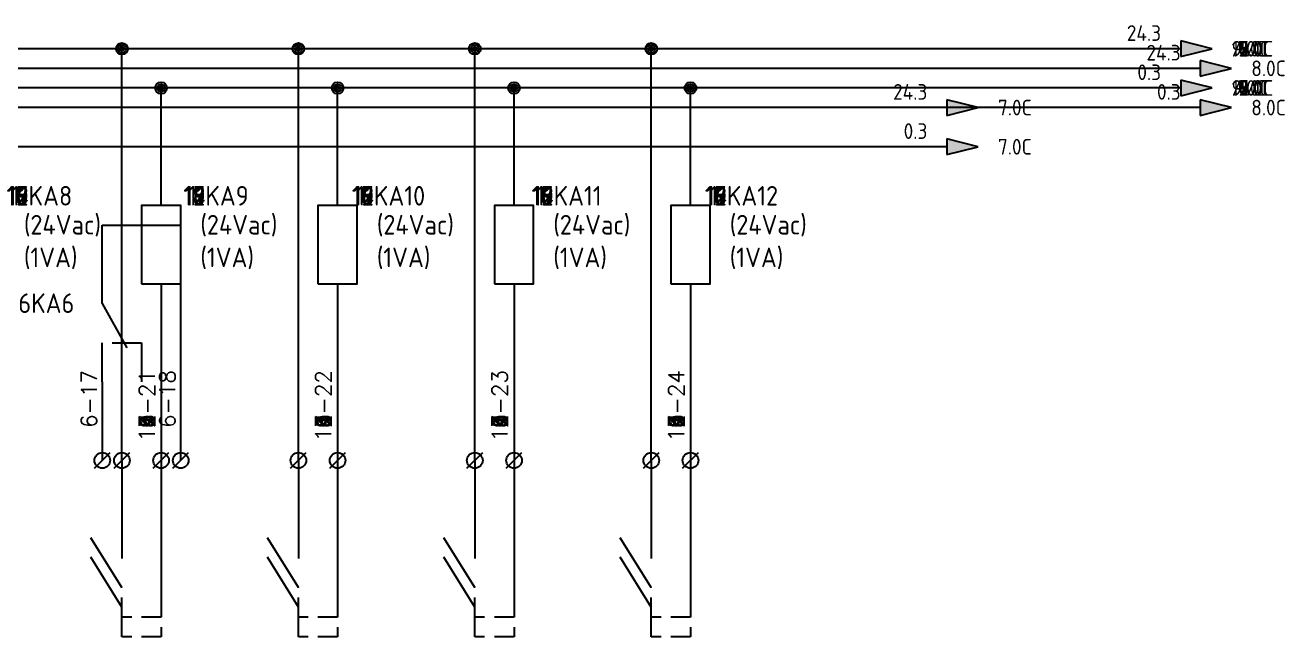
# Model space of a CAD drawing. Extents: x 21 to 418, y 12 to 268.
# Drawn here: x 257.7 to 418.3, y 100 to 178 of the extents above; entities that cross this region are included whole.
import ezdxf
from ezdxf.enums import TextEntityAlignment as Align

# ---------------------------------------------------------------- set-up
doc = ezdxf.new("R2010")
doc.units = 0
doc.header["$LTSCALE"] = 10
doc.linetypes.add('NASCOSTA2', pattern=[0.1875, 0.125, -0.0625])
doc.layers.get('0').update_dxf_attribs({"linetype": 'CONTINUOUS'})
for name, color, linetype in [('10', 9, 'CONTINUOUS'), ('11', 9, 'CONTINUOUS'), ('12', 9, 'CONTINUOUS'), ('13', 9, 'CONTINUOUS'), ('14', 9, 'CONTINUOUS'), ('15', 9, 'CONTINUOUS'), ('16', 9, 'CONTINUOUS'), ('17', 9, 'CONTINUOUS'), ('18', 9, 'CONTINUOUS'), ('6', 9, 'CONTINUOUS'), ('7', 9, 'CONTINUOUS'), ('8', 9, 'CONTINUOUS'), ('9', 9, 'CONTINUOUS')]:
    doc.layers.add(name, color=color, linetype=linetype)
doc.layers.get('0').freeze()
doc.styles.add('SIMPLEX', font='simplex')
doc.styles.add('SPAC', font='isocp.shx')

# ---------------------------------------------------------------- blocks, each defined once
blk = doc.blocks.new('_ALIM_0')
at = {"color": 1}
for p, q in [((4, 0), (0, 1)), ((0, 1), (0, -1)), ((0, -1), (4, 0))]:
    blk.add_line(p, q, dxfattribs=at)
blk.add_solid([(0, 1), (0, -1), (4, 0)], dxfattribs=at)
at = {"color": 3, "style": 'SPAC'}
blk.add_attdef('SEGNALE', text='', height=2, dxfattribs=at).set_placement((-2.5, 1), align=Align.RIGHT)
at = {"color": 7, "style": 'SPAC'}
for tag, p, height, flags in [('REG', (6.5, -1), 2, 8), ('PRES', (-5, -2), 1, 9), ('#LINEA', (-5, -3.5), 1, 1)]:
    blk.add_attdef(tag, p, '', height=height, dxfattribs=dict(at, flags=flags))
blk = doc.blocks.new('Numero_Filo')
at = {"color": 3, "style": 'SIMPLEX'}
for tag, flags, p in [('SUPPORTO', 9, (-3.29, 2.73)), ('RIP', 1, (-0.92, 2.73)), ('N', 8, (1.08, 0.73))]:
    blk.add_attdef(tag, text='', height=2, rotation=90, dxfattribs=dict(at, flags=flags)).set_placement(p, align=Align.RIGHT)
blk = doc.blocks.new('BLK27')
at = {"color": 7}
blk.add_line((-1, -1), (1, 1), dxfattribs=at)
blk.add_circle((0, 0), 1, dxfattribs=at)
at = {"color": 3, "style": 'SPAC', "flags": 8}
blk.add_attdef('NM', (1.5, -2.5), '', height=2, dxfattribs=at)
blk = doc.blocks.new('SC1_F')
at = {"color": 7}
for p, q in [((-5, -5), (-5, 0)), ((0, 0), (0, -5)), ((0, -10), (-3.125, -4.375)), ((-1.25, -5), (-5, -5)), ((0, -10), (0, -15))]:
    blk.add_line(p, q, dxfattribs=at)
at = {"color": 3, "style": 'SPAC', "width": 0.75, "flags": 8}
for tag, p in [('PINC1', (-6, 0)), ('PINA1', (-1, 0))]:
    blk.add_attdef(tag, text='', height=1.75, rotation=90, dxfattribs=at).set_placement(p, align=Align.RIGHT)
at = {"color": 4, "style": 'SPAC'}
blk.add_attdef('NOME', text='', height=2.5, dxfattribs=at).set_placement((-9.125, -5), align=Align.MIDDLE_RIGHT)
at = {"color": 7, "style": 'SPAC'}
for tag, flags, p in [('REG', 8, (-9.125, -10)), ('FUNZIONE1', 9, (-9.125, -12.5)), ('FUNZIONE2', 9, (-9.125, -15))]:
    blk.add_attdef(tag, text='', height=1.5, dxfattribs=dict(at, flags=flags)).set_placement(p, align=Align.MIDDLE_RIGHT)
at = {"color": 3, "style": 'SPAC', "width": 0.75, "flags": 8}
blk.add_attdef('PINB1', (-1, -15), '', height=1.75, rotation=90, dxfattribs=at)
at = {"color": 6, "style": 'SPAC', "flags": 9}
blk.add_attdef('PRES', (1, -14.5), '', height=1, dxfattribs=at)
blk = doc.blocks.new('BLK56')
at = {"color": 7}
for p, q in [((0, 12.5), (0, 17.5)), ((0, 2.5), (0, -2.5))]:
    blk.add_line(p, q, dxfattribs=at)
blk.add_lwpolyline([(-2.5, 2.5), (2.5, 2.5), (2.5, 12.5), (-2.5, 12.5)], close=True, dxfattribs=at)
at = {"color": 4, "style": 'SPAC', "flags": 9}
blk.add_attdef('QUADRO', text='', height=2.5, dxfattribs=at).set_placement((-4, 16), align=Align.RIGHT)
at = {"color": 3, "style": 'SPAC', "width": 0.75, "flags": 8}
blk.add_attdef('PINA1', text='', height=1.75, rotation=90, dxfattribs=at).set_placement((-1, 17.5), align=Align.RIGHT)
at = {"color": 4, "style": 'SPAC'}
blk.add_attdef('NOME', text='', height=2.5, dxfattribs=at).set_placement((-4, 12), align=Align.RIGHT)
at = {"color": 7, "style": 'SPAC', "flags": 9}
for tag, p in [('COSTRUTTORE', (-6, 8.5)), ('TIPO', (-6, 6))]:
    blk.add_attdef(tag, text='', height=1.5, dxfattribs=at).set_placement(p, align=Align.RIGHT)
at = {"color": 6, "style": 'SPAC'}
for tag, p, flags in [('CODICE', (3.5, 3.5), 1), ('OFFSET', (3.5, 2), 9), ('PRES', (3.5, 0.5), 9), ('DESCRIZIONE', (3.5, -1), 9), ('SUPPORTO', (3.5, -2.5), 9), ('PR4', (3.5, -4), 9)]:
    blk.add_attdef(tag, p, '', height=1, dxfattribs=dict(at, flags=flags))
at = {"color": 3, "style": 'SPAC', "width": 0.75, "flags": 8}
blk.add_attdef('PINB1', (-1, -2.5), '', height=1.75, rotation=90, dxfattribs=at)
at = {"color": 7, "style": 'SPAC', "flags": 9}
for tag, p in [('FUNZIONE1', (0, -8.5)), ('FUNZIONE2', (0, -11.5))]:
    blk.add_attdef(tag, text='', height=2, dxfattribs=at).set_placement(p, align=Align.CENTER)
blk = doc.blocks.new('PUNTO')
for radius in [0.75, 0.5, 0.25]:
    blk.add_circle((0, 0), radius)

msp = doc.modelspace()

# ---------------------------------------------------------------- linework, layer by layer
at = {"layer": '10', "color": 1, "linetype": 'Continuous'}
for p, q in [((405, 175), (32.5, 175)), ((270, 122.5), (270, 175)), ((292.5, 122.5), (292.5, 175)), ((315, 122.5), (315, 175)), ((337.5, 122.5), (337.5, 175)), ((405, 170), (32.5, 170)), ((275, 160), (275, 170)), ((297.5, 160), (297.5, 170)), ((320, 160), (320, 170)), ((342.5, 160), (342.5, 170))]:
    msp.add_line(p, q, dxfattribs=at)
at = {"layer": '10'}
for p, q in [((275, 140), (275, 122.5)), ((297.5, 140), (297.5, 122.5)), ((320, 140), (320, 122.5)), ((342.5, 140), (342.5, 122.5)), ((270, 106.28), (266.05, 112.64)), ((292.5, 106.28), (288.55, 112.64)), ((315, 106.28), (311.05, 112.64)), ((337.5, 106.28), (333.55, 112.64))]:
    msp.add_line(p, q, dxfattribs=at)
at = {"layer": '10', "linetype": 'NASCOSTA2', "ltscale": 2}
for p, q in [((270, 122.5), (270, 112.5)), ((275, 122.5), (275, 102.5)), ((292.5, 122.5), (292.5, 112.5)), ((297.5, 122.5), (297.5, 102.5)), ((315, 122.5), (315, 112.5)), ((320, 122.5), (320, 102.5)), ((337.5, 122.5), (337.5, 112.5)), ((342.5, 122.5), (342.5, 102.5)), ((270, 102.5), (270, 106.28)), ((292.5, 102.5), (292.5, 106.28)), ((315, 102.5), (315, 106.28)), ((337.5, 102.5), (337.5, 106.28)), ((275, 102.5), (270, 102.5)), ((297.5, 102.5), (292.5, 102.5)), ((320, 102.5), (315, 102.5)), ((342.5, 102.5), (337.5, 102.5))]:
    msp.add_line(p, q, dxfattribs=at)
at = {"layer": '11', "color": 1, "linetype": 'Continuous'}
for p, q in [((405, 175), (32.5, 175)), ((270, 122.5), (270, 175)), ((292.5, 122.5), (292.5, 175)), ((315, 122.5), (315, 175)), ((337.5, 122.5), (337.5, 175)), ((405, 170), (32.5, 170)), ((275, 160), (275, 170)), ((297.5, 160), (297.5, 170)), ((320, 160), (320, 170)), ((342.5, 160), (342.5, 170))]:
    msp.add_line(p, q, dxfattribs=at)
at = {"layer": '11'}
for p, q in [((275, 140), (275, 122.5)), ((297.5, 140), (297.5, 122.5)), ((320, 140), (320, 122.5)), ((342.5, 140), (342.5, 122.5)), ((270, 106.28), (266.05, 112.64)), ((292.5, 106.28), (288.55, 112.64)), ((315, 106.28), (311.05, 112.64)), ((337.5, 106.28), (333.55, 112.64))]:
    msp.add_line(p, q, dxfattribs=at)
at = {"layer": '11', "linetype": 'NASCOSTA2', "ltscale": 2}
for p, q in [((270, 122.5), (270, 112.5)), ((275, 122.5), (275, 102.5)), ((292.5, 122.5), (292.5, 112.5)), ((297.5, 122.5), (297.5, 102.5)), ((315, 122.5), (315, 112.5)), ((320, 122.5), (320, 102.5)), ((337.5, 122.5), (337.5, 112.5)), ((342.5, 122.5), (342.5, 102.5)), ((270, 102.5), (270, 106.28)), ((292.5, 102.5), (292.5, 106.28)), ((315, 102.5), (315, 106.28)), ((337.5, 102.5), (337.5, 106.28)), ((275, 102.5), (270, 102.5)), ((297.5, 102.5), (292.5, 102.5)), ((320, 102.5), (315, 102.5)), ((342.5, 102.5), (337.5, 102.5))]:
    msp.add_line(p, q, dxfattribs=at)
at = {"layer": '12', "color": 1, "linetype": 'Continuous'}
for p, q in [((405, 175), (32.5, 175)), ((270, 122.5), (270, 175)), ((292.5, 122.5), (292.5, 175)), ((315, 122.5), (315, 175)), ((337.5, 122.5), (337.5, 175)), ((405, 170), (32.5, 170)), ((275, 160), (275, 170)), ((297.5, 160), (297.5, 170)), ((320, 160), (320, 170)), ((342.5, 160), (342.5, 170))]:
    msp.add_line(p, q, dxfattribs=at)
at = {"layer": '12'}
for p, q in [((275, 140), (275, 122.5)), ((297.5, 140), (297.5, 122.5)), ((320, 140), (320, 122.5)), ((342.5, 140), (342.5, 122.5)), ((270, 106.28), (266.05, 112.64)), ((292.5, 106.28), (288.55, 112.64)), ((315, 106.28), (311.05, 112.64)), ((337.5, 106.28), (333.55, 112.64))]:
    msp.add_line(p, q, dxfattribs=at)
at = {"layer": '12', "linetype": 'NASCOSTA2', "ltscale": 2}
for p, q in [((270, 122.5), (270, 112.5)), ((275, 122.5), (275, 102.5)), ((292.5, 122.5), (292.5, 112.5)), ((297.5, 122.5), (297.5, 102.5)), ((315, 122.5), (315, 112.5)), ((320, 122.5), (320, 102.5)), ((337.5, 122.5), (337.5, 112.5)), ((342.5, 122.5), (342.5, 102.5)), ((270, 102.5), (270, 106.28)), ((292.5, 102.5), (292.5, 106.28)), ((315, 102.5), (315, 106.28)), ((337.5, 102.5), (337.5, 106.28)), ((275, 102.5), (270, 102.5)), ((297.5, 102.5), (292.5, 102.5)), ((320, 102.5), (315, 102.5)), ((342.5, 102.5), (337.5, 102.5))]:
    msp.add_line(p, q, dxfattribs=at)
at = {"layer": '13', "color": 1, "linetype": 'Continuous'}
for p, q in [((405, 175), (32.5, 175)), ((270, 122.5), (270, 175)), ((292.5, 122.5), (292.5, 175)), ((315, 122.5), (315, 175)), ((337.5, 122.5), (337.5, 175)), ((405, 170), (32.5, 170)), ((275, 160), (275, 170)), ((297.5, 160), (297.5, 170)), ((320, 160), (320, 170)), ((342.5, 160), (342.5, 170))]:
    msp.add_line(p, q, dxfattribs=at)
at = {"layer": '13'}
for p, q in [((275, 140), (275, 122.5)), ((297.5, 140), (297.5, 122.5)), ((320, 140), (320, 122.5)), ((342.5, 140), (342.5, 122.5)), ((270, 106.28), (266.05, 112.64)), ((292.5, 106.28), (288.55, 112.64)), ((315, 106.28), (311.05, 112.64)), ((337.5, 106.28), (333.55, 112.64))]:
    msp.add_line(p, q, dxfattribs=at)
at = {"layer": '13', "linetype": 'NASCOSTA2', "ltscale": 2}
for p, q in [((270, 122.5), (270, 112.5)), ((275, 122.5), (275, 102.5)), ((292.5, 122.5), (292.5, 112.5)), ((297.5, 122.5), (297.5, 102.5)), ((315, 122.5), (315, 112.5)), ((320, 122.5), (320, 102.5)), ((337.5, 122.5), (337.5, 112.5)), ((342.5, 122.5), (342.5, 102.5)), ((270, 102.5), (270, 106.28)), ((292.5, 102.5), (292.5, 106.28)), ((315, 102.5), (315, 106.28)), ((337.5, 102.5), (337.5, 106.28)), ((275, 102.5), (270, 102.5)), ((297.5, 102.5), (292.5, 102.5)), ((320, 102.5), (315, 102.5)), ((342.5, 102.5), (337.5, 102.5))]:
    msp.add_line(p, q, dxfattribs=at)
at = {"layer": '14', "color": 1, "linetype": 'Continuous'}
for p, q in [((405, 175), (32.5, 175)), ((270, 122.5), (270, 175)), ((292.5, 122.5), (292.5, 175)), ((315, 122.5), (315, 175)), ((337.5, 122.5), (337.5, 175)), ((405, 170), (32.5, 170)), ((275, 160), (275, 170)), ((297.5, 160), (297.5, 170)), ((320, 160), (320, 170)), ((342.5, 160), (342.5, 170))]:
    msp.add_line(p, q, dxfattribs=at)
at = {"layer": '14'}
for p, q in [((275, 140), (275, 122.5)), ((297.5, 140), (297.5, 122.5)), ((320, 140), (320, 122.5)), ((342.5, 140), (342.5, 122.5)), ((270, 106.28), (266.05, 112.64)), ((292.5, 106.28), (288.55, 112.64)), ((315, 106.28), (311.05, 112.64)), ((337.5, 106.28), (333.55, 112.64))]:
    msp.add_line(p, q, dxfattribs=at)
at = {"layer": '14', "linetype": 'NASCOSTA2', "ltscale": 2}
for p, q in [((270, 122.5), (270, 112.5)), ((275, 122.5), (275, 102.5)), ((292.5, 122.5), (292.5, 112.5)), ((297.5, 122.5), (297.5, 102.5)), ((315, 122.5), (315, 112.5)), ((320, 122.5), (320, 102.5)), ((337.5, 122.5), (337.5, 112.5)), ((342.5, 122.5), (342.5, 102.5)), ((270, 102.5), (270, 106.28)), ((292.5, 102.5), (292.5, 106.28)), ((315, 102.5), (315, 106.28)), ((337.5, 102.5), (337.5, 106.28)), ((275, 102.5), (270, 102.5)), ((297.5, 102.5), (292.5, 102.5)), ((320, 102.5), (315, 102.5)), ((342.5, 102.5), (337.5, 102.5))]:
    msp.add_line(p, q, dxfattribs=at)
at = {"layer": '15', "color": 1, "linetype": 'Continuous'}
for p, q in [((405, 175), (32.5, 175)), ((270, 122.5), (270, 175)), ((292.5, 122.5), (292.5, 175)), ((315, 122.5), (315, 175)), ((337.5, 122.5), (337.5, 175)), ((405, 170), (32.5, 170)), ((275, 160), (275, 170)), ((297.5, 160), (297.5, 170)), ((320, 160), (320, 170)), ((342.5, 160), (342.5, 170))]:
    msp.add_line(p, q, dxfattribs=at)
at = {"layer": '15'}
for p, q in [((275, 140), (275, 122.5)), ((297.5, 140), (297.5, 122.5)), ((320, 140), (320, 122.5)), ((342.5, 140), (342.5, 122.5)), ((270, 106.28), (266.05, 112.64)), ((292.5, 106.28), (288.55, 112.64)), ((315, 106.28), (311.05, 112.64)), ((337.5, 106.28), (333.55, 112.64))]:
    msp.add_line(p, q, dxfattribs=at)
at = {"layer": '15', "linetype": 'NASCOSTA2', "ltscale": 2}
for p, q in [((270, 122.5), (270, 112.5)), ((275, 122.5), (275, 102.5)), ((292.5, 122.5), (292.5, 112.5)), ((297.5, 122.5), (297.5, 102.5)), ((315, 122.5), (315, 112.5)), ((320, 122.5), (320, 102.5)), ((337.5, 122.5), (337.5, 112.5)), ((342.5, 122.5), (342.5, 102.5)), ((270, 102.5), (270, 106.28)), ((292.5, 102.5), (292.5, 106.28)), ((315, 102.5), (315, 106.28)), ((337.5, 102.5), (337.5, 106.28)), ((275, 102.5), (270, 102.5)), ((297.5, 102.5), (292.5, 102.5)), ((320, 102.5), (315, 102.5)), ((342.5, 102.5), (337.5, 102.5))]:
    msp.add_line(p, q, dxfattribs=at)
at = {"layer": '16', "color": 1, "linetype": 'Continuous'}
for p, q in [((405, 175), (32.5, 175)), ((270, 122.5), (270, 175)), ((292.5, 122.5), (292.5, 175)), ((315, 122.5), (315, 175)), ((337.5, 122.5), (337.5, 175)), ((405, 170), (32.5, 170)), ((275, 160), (275, 170)), ((297.5, 160), (297.5, 170)), ((320, 160), (320, 170)), ((342.5, 160), (342.5, 170))]:
    msp.add_line(p, q, dxfattribs=at)
at = {"layer": '16'}
for p, q in [((275, 140), (275, 122.5)), ((297.5, 140), (297.5, 122.5)), ((320, 140), (320, 122.5)), ((342.5, 140), (342.5, 122.5)), ((270, 106.28), (266.05, 112.64)), ((292.5, 106.28), (288.55, 112.64)), ((315, 106.28), (311.05, 112.64))]:
    msp.add_line(p, q, dxfattribs=at)
at = {"layer": '16', "linetype": 'NASCOSTA2', "ltscale": 2}
for p, q in [((270, 122.5), (270, 112.5)), ((275, 122.5), (275, 102.5)), ((292.5, 122.5), (292.5, 112.5)), ((297.5, 122.5), (297.5, 102.5)), ((315, 122.5), (315, 112.5)), ((320, 122.5), (320, 102.5)), ((270, 102.5), (270, 106.28)), ((292.5, 102.5), (292.5, 106.28)), ((315, 102.5), (315, 106.28)), ((275, 102.5), (270, 102.5)), ((297.5, 102.5), (292.5, 102.5)), ((320, 102.5), (315, 102.5))]:
    msp.add_line(p, q, dxfattribs=at)
at = {"layer": '17', "color": 1, "linetype": 'Continuous'}
for p, q in [((405, 175), (32.5, 175)), ((270, 122.5), (270, 175)), ((292.5, 122.5), (292.5, 175)), ((315, 122.5), (315, 175)), ((337.5, 122.5), (337.5, 175)), ((405, 170), (32.5, 170)), ((275, 160), (275, 170)), ((297.5, 160), (297.5, 170)), ((320, 160), (320, 170)), ((342.5, 160), (342.5, 170))]:
    msp.add_line(p, q, dxfattribs=at)
at = {"layer": '17'}
for p, q in [((275, 140), (275, 122.5)), ((297.5, 140), (297.5, 122.5)), ((320, 140), (320, 122.5)), ((342.5, 140), (342.5, 122.5)), ((270, 106.28), (266.05, 112.64)), ((292.5, 106.28), (288.55, 112.64)), ((315, 106.28), (311.05, 112.64)), ((337.5, 106.28), (333.55, 112.64))]:
    msp.add_line(p, q, dxfattribs=at)
at = {"layer": '17', "linetype": 'NASCOSTA2', "ltscale": 2}
for p, q in [((270, 122.5), (270, 112.5)), ((275, 122.5), (275, 102.5)), ((292.5, 122.5), (292.5, 112.5)), ((297.5, 122.5), (297.5, 102.5)), ((315, 122.5), (315, 112.5)), ((320, 122.5), (320, 102.5)), ((337.5, 122.5), (337.5, 112.5)), ((342.5, 122.5), (342.5, 102.5)), ((270, 102.5), (270, 106.28)), ((292.5, 102.5), (292.5, 106.28)), ((315, 102.5), (315, 106.28)), ((337.5, 102.5), (337.5, 106.28)), ((275, 102.5), (270, 102.5)), ((297.5, 102.5), (292.5, 102.5)), ((320, 102.5), (315, 102.5)), ((342.5, 102.5), (337.5, 102.5))]:
    msp.add_line(p, q, dxfattribs=at)
at = {"layer": '18', "color": 1, "linetype": 'Continuous'}
for p, q in [((405, 175), (32.5, 175)), ((270, 122.5), (270, 175)), ((292.5, 122.5), (292.5, 175)), ((315, 122.5), (315, 175)), ((337.5, 122.5), (337.5, 175)), ((405, 170), (32.5, 170)), ((275, 160), (275, 170)), ((297.5, 160), (297.5, 170)), ((320, 160), (320, 170)), ((342.5, 160), (342.5, 170))]:
    msp.add_line(p, q, dxfattribs=at)
at = {"layer": '18'}
for p, q in [((275, 140), (275, 122.5)), ((297.5, 140), (297.5, 122.5)), ((320, 140), (320, 122.5)), ((342.5, 140), (342.5, 122.5))]:
    msp.add_line(p, q, dxfattribs=at)
at = {"layer": '6', "color": 1, "linetype": 'Continuous'}
for p, q in [((375.2, 167.5), (45.2, 167.5)), ((375.2, 162.5), (45.2, 162.5))]:
    msp.add_line(p, q, dxfattribs=at)
at = {"layer": '6'}
for p, q in [((267.5, 147.5), (267.5, 152.5)), ((267.5, 152.5), (277.5, 152.5)), ((277.5, 122.5), (277.5, 152.5)), ((267.5, 132.5), (267.5, 122.5))]:
    msp.add_line(p, q, dxfattribs=at)
at = {"layer": '7', "color": 1, "linetype": 'Continuous'}
for p, q in [((407.5, 172.5), (35, 172.5)), ((407.5, 167.5), (35, 167.5))]:
    msp.add_line(p, q, dxfattribs=at)
at = {"layer": '8', "color": 1, "linetype": 'Continuous'}
for p, q in [((405, 175), (32.5, 175)), ((270, 122.5), (270, 175)), ((292.5, 122.5), (292.5, 175)), ((315, 122.5), (315, 175)), ((337.5, 122.5), (337.5, 175)), ((405, 170), (32.5, 170)), ((275, 160), (275, 170)), ((297.5, 160), (297.5, 170)), ((320, 160), (320, 170)), ((342.5, 160), (342.5, 170))]:
    msp.add_line(p, q, dxfattribs=at)
at = {"layer": '8'}
for p, q in [((275, 140), (275, 122.5)), ((297.5, 140), (297.5, 122.5)), ((320, 140), (320, 122.5)), ((342.5, 140), (342.5, 122.5)), ((270, 103.78), (266.05, 110.14)), ((292.5, 103.78), (288.55, 110.14)), ((315, 103.78), (311.05, 110.14)), ((337.5, 103.78), (333.55, 110.14))]:
    msp.add_line(p, q, dxfattribs=at)
at = {"layer": '8', "linetype": 'NASCOSTA2', "ltscale": 2}
for p, q in [((270, 120), (270, 110)), ((275, 120), (275, 100)), ((292.5, 120), (292.5, 110)), ((297.5, 120), (297.5, 100)), ((315, 120), (315, 110)), ((320, 120), (320, 100)), ((337.5, 120), (337.5, 110)), ((342.5, 120), (342.5, 100)), ((270, 100), (270, 103.78)), ((292.5, 100), (292.5, 103.78)), ((315, 100), (315, 103.78)), ((337.5, 100), (337.5, 103.78)), ((275, 100), (270, 100)), ((297.5, 100), (292.5, 100)), ((320, 100), (315, 100)), ((342.5, 100), (337.5, 100))]:
    msp.add_line(p, q, dxfattribs=at)
at = {"layer": '9', "color": 1, "linetype": 'Continuous'}
for p, q in [((405, 175), (32.5, 175)), ((270, 122.5), (270, 175)), ((292.5, 122.5), (292.5, 175)), ((315, 122.5), (315, 175)), ((337.5, 122.5), (337.5, 175)), ((405, 170), (32.5, 170)), ((275, 160), (275, 170)), ((297.5, 160), (297.5, 170)), ((320, 160), (320, 170)), ((342.5, 160), (342.5, 170))]:
    msp.add_line(p, q, dxfattribs=at)
at = {"layer": '9'}
for p, q in [((275, 140), (275, 122.5)), ((297.5, 140), (297.5, 122.5)), ((320, 140), (320, 122.5)), ((342.5, 140), (342.5, 122.5)), ((270, 106.28), (266.05, 112.64)), ((292.5, 106.28), (288.55, 112.64)), ((315, 106.28), (311.05, 112.64)), ((337.5, 106.28), (333.55, 112.64))]:
    msp.add_line(p, q, dxfattribs=at)
at = {"layer": '9', "linetype": 'NASCOSTA2', "ltscale": 2}
for p, q in [((270, 122.5), (270, 112.5)), ((275, 122.5), (275, 102.5)), ((292.5, 122.5), (292.5, 112.5)), ((297.5, 122.5), (297.5, 102.5)), ((315, 122.5), (315, 112.5)), ((320, 122.5), (320, 102.5)), ((337.5, 122.5), (337.5, 112.5)), ((342.5, 122.5), (342.5, 102.5)), ((270, 102.5), (270, 106.28)), ((292.5, 102.5), (292.5, 106.28)), ((315, 102.5), (315, 106.28)), ((337.5, 102.5), (337.5, 106.28)), ((275, 102.5), (270, 102.5)), ((297.5, 102.5), (292.5, 102.5)), ((320, 102.5), (315, 102.5)), ((342.5, 102.5), (337.5, 102.5))]:
    msp.add_line(p, q, dxfattribs=at)

# ---------------------------------------------------------------- block references
at = {"layer": '10'}
for name, p, values in [('_ALIM_0', (405, 175), {'SEGNALE': '24.3', 'REG': '11.0C'}), ('_ALIM_0', (405, 170), {'SEGNALE': '0.3', 'REG': '11.0C'}), ('Numero_Filo', (295.6, 133.28), {'N': '10-22'}), ('Numero_Filo', (318.1, 133.28), {'N': '10-23'}), ('Numero_Filo', (340.6, 133.28), {'N': '10-24'}), ('Numero_Filo', (273.1, 133.28), {'N': '10-21'})]:
    msp.add_blockref(name, p, dxfattribs=at).add_auto_attribs(values)
for name, p in [('PUNTO', (270, 175)), ('PUNTO', (292.5, 175)), ('PUNTO', (315, 175)), ('PUNTO', (337.5, 175)), ('PUNTO', (275, 170)), ('PUNTO', (297.5, 170)), ('PUNTO', (320, 170)), ('PUNTO', (342.5, 170)), ('BLK27', (270, 122.5)), ('BLK27', (270, 122.5)), ('BLK27', (275, 122.5)), ('BLK27', (292.5, 122.5)), ('BLK27', (297.5, 122.5)), ('BLK27', (315, 122.5)), ('BLK27', (320, 122.5)), ('BLK27', (337.5, 122.5)), ('BLK27', (342.5, 122.5))]:
    msp.add_blockref(name, p, dxfattribs=at)
ref = msp.add_blockref('BLK56', (252.5, 142.5), dxfattribs=at)
ref.add_attrib('NOME', '10KA8', dxfattribs={"layer": '0', "color": 4, "height": 2.5, "style": 'SPAC'}).set_placement((263.67, 155), align=Align.RIGHT)
ref = msp.add_blockref('BLK56', (275, 142.5), dxfattribs=at)
ref.add_attrib('NOME', '10KA9', dxfattribs={"layer": '0', "color": 4, "height": 2.5, "style": 'SPAC'}).set_placement((286.17, 155), align=Align.RIGHT)
ref = msp.add_blockref('BLK56', (297.5, 142.5), dxfattribs=at)
ref.add_attrib('NOME', '10KA10', dxfattribs={"layer": '0', "color": 4, "height": 2.5, "style": 'SPAC'}).set_placement((308.67, 155), align=Align.RIGHT)
ref = msp.add_blockref('BLK56', (320, 142.5), dxfattribs=at)
ref.add_attrib('NOME', '10KA11', dxfattribs={"layer": '0', "color": 4, "height": 2.5, "style": 'SPAC'}).set_placement((331.17, 155), align=Align.RIGHT)
ref = msp.add_blockref('BLK56', (342.5, 142.5), dxfattribs=at)
ref.add_attrib('NOME', '10KA12', dxfattribs={"layer": '0', "color": 4, "height": 2.5, "style": 'SPAC'}).set_placement((353.67, 155), align=Align.RIGHT)
at = {"layer": '11'}
for name, p, values in [('_ALIM_0', (405, 175), {'SEGNALE': '24.3', 'REG': '12.0C'}), ('_ALIM_0', (405, 170), {'SEGNALE': '0.3', 'REG': '12.0C'}), ('Numero_Filo', (295.6, 133.28), {'N': '11-22'}), ('Numero_Filo', (318.1, 133.28), {'N': '11-23'}), ('Numero_Filo', (340.6, 133.28), {'N': '11-24'}), ('Numero_Filo', (273.1, 133.28), {'N': '11-21'})]:
    msp.add_blockref(name, p, dxfattribs=at).add_auto_attribs(values)
for name, p in [('PUNTO', (270, 175)), ('PUNTO', (292.5, 175)), ('PUNTO', (315, 175)), ('PUNTO', (337.5, 175)), ('PUNTO', (275, 170)), ('PUNTO', (297.5, 170)), ('PUNTO', (320, 170)), ('PUNTO', (342.5, 170)), ('BLK27', (270, 122.5)), ('BLK27', (270, 122.5)), ('BLK27', (275, 122.5)), ('BLK27', (292.5, 122.5)), ('BLK27', (297.5, 122.5)), ('BLK27', (315, 122.5)), ('BLK27', (320, 122.5)), ('BLK27', (337.5, 122.5)), ('BLK27', (342.5, 122.5))]:
    msp.add_blockref(name, p, dxfattribs=at)
ref = msp.add_blockref('BLK56', (252.5, 142.5), dxfattribs=at)
ref.add_attrib('NOME', '11KA8', dxfattribs={"layer": '0', "color": 4, "height": 2.5, "style": 'SPAC'}).set_placement((263.67, 155), align=Align.RIGHT)
ref = msp.add_blockref('BLK56', (275, 142.5), dxfattribs=at)
ref.add_attrib('NOME', '11KA9', dxfattribs={"layer": '0', "color": 4, "height": 2.5, "style": 'SPAC'}).set_placement((286.17, 155), align=Align.RIGHT)
ref = msp.add_blockref('BLK56', (297.5, 142.5), dxfattribs=at)
ref.add_attrib('NOME', '11KA10', dxfattribs={"layer": '0', "color": 4, "height": 2.5, "style": 'SPAC'}).set_placement((308.67, 155), align=Align.RIGHT)
ref = msp.add_blockref('BLK56', (320, 142.5), dxfattribs=at)
ref.add_attrib('NOME', '11KA11', dxfattribs={"layer": '0', "color": 4, "height": 2.5, "style": 'SPAC'}).set_placement((331.17, 155), align=Align.RIGHT)
ref = msp.add_blockref('BLK56', (342.5, 142.5), dxfattribs=at)
ref.add_attrib('NOME', '11KA12', dxfattribs={"layer": '0', "color": 4, "height": 2.5, "style": 'SPAC'}).set_placement((353.67, 155), align=Align.RIGHT)
at = {"layer": '12'}
for name, p, values in [('_ALIM_0', (405, 175), {'SEGNALE': '24.3', 'REG': '13.0C'}), ('_ALIM_0', (405, 170), {'SEGNALE': '0.3', 'REG': '13.0C'}), ('Numero_Filo', (295.6, 133.28), {'N': '12-22'}), ('Numero_Filo', (318.1, 133.28), {'N': '12-23'}), ('Numero_Filo', (340.6, 133.28), {'N': '12-24'}), ('Numero_Filo', (273.1, 133.28), {'N': '12-21'})]:
    msp.add_blockref(name, p, dxfattribs=at).add_auto_attribs(values)
for name, p in [('PUNTO', (270, 175)), ('PUNTO', (292.5, 175)), ('PUNTO', (315, 175)), ('PUNTO', (337.5, 175)), ('PUNTO', (275, 170)), ('PUNTO', (297.5, 170)), ('PUNTO', (320, 170)), ('PUNTO', (342.5, 170)), ('BLK27', (270, 122.5)), ('BLK27', (270, 122.5)), ('BLK27', (275, 122.5)), ('BLK27', (292.5, 122.5)), ('BLK27', (297.5, 122.5)), ('BLK27', (315, 122.5)), ('BLK27', (320, 122.5)), ('BLK27', (337.5, 122.5)), ('BLK27', (342.5, 122.5))]:
    msp.add_blockref(name, p, dxfattribs=at)
ref = msp.add_blockref('BLK56', (252.5, 142.5), dxfattribs=at)
ref.add_attrib('NOME', '12KA8', dxfattribs={"layer": '0', "color": 4, "height": 2.5, "style": 'SPAC'}).set_placement((263.67, 155), align=Align.RIGHT)
ref = msp.add_blockref('BLK56', (275, 142.5), dxfattribs=at)
ref.add_attrib('NOME', '12KA9', dxfattribs={"layer": '0', "color": 4, "height": 2.5, "style": 'SPAC'}).set_placement((286.17, 155), align=Align.RIGHT)
ref = msp.add_blockref('BLK56', (297.5, 142.5), dxfattribs=at)
ref.add_attrib('NOME', '12KA10', dxfattribs={"layer": '0', "color": 4, "height": 2.5, "style": 'SPAC'}).set_placement((308.67, 155), align=Align.RIGHT)
ref = msp.add_blockref('BLK56', (320, 142.5), dxfattribs=at)
ref.add_attrib('NOME', '12KA11', dxfattribs={"layer": '0', "color": 4, "height": 2.5, "style": 'SPAC'}).set_placement((331.17, 155), align=Align.RIGHT)
ref = msp.add_blockref('BLK56', (342.5, 142.5), dxfattribs=at)
ref.add_attrib('NOME', '12KA12', dxfattribs={"layer": '0', "color": 4, "height": 2.5, "style": 'SPAC'}).set_placement((353.67, 155), align=Align.RIGHT)
at = {"layer": '13'}
for name, p, values in [('_ALIM_0', (405, 175), {'SEGNALE': '24.3', 'REG': '14.0C'}), ('_ALIM_0', (405, 170), {'SEGNALE': '0.3', 'REG': '14.0C'}), ('Numero_Filo', (295.6, 133.28), {'N': '13-22'}), ('Numero_Filo', (318.1, 133.28), {'N': '13-23'}), ('Numero_Filo', (340.6, 133.28), {'N': '13-24'}), ('Numero_Filo', (273.1, 133.28), {'N': '13-21'})]:
    msp.add_blockref(name, p, dxfattribs=at).add_auto_attribs(values)
for name, p in [('PUNTO', (270, 175)), ('PUNTO', (292.5, 175)), ('PUNTO', (315, 175)), ('PUNTO', (337.5, 175)), ('PUNTO', (275, 170)), ('PUNTO', (297.5, 170)), ('PUNTO', (320, 170)), ('PUNTO', (342.5, 170)), ('BLK27', (270, 122.5)), ('BLK27', (270, 122.5)), ('BLK27', (275, 122.5)), ('BLK27', (292.5, 122.5)), ('BLK27', (297.5, 122.5)), ('BLK27', (315, 122.5)), ('BLK27', (320, 122.5)), ('BLK27', (337.5, 122.5)), ('BLK27', (342.5, 122.5))]:
    msp.add_blockref(name, p, dxfattribs=at)
ref = msp.add_blockref('BLK56', (252.5, 142.5), dxfattribs=at)
ref.add_attrib('NOME', '13KA8', dxfattribs={"layer": '0', "color": 4, "height": 2.5, "style": 'SPAC'}).set_placement((263.67, 155), align=Align.RIGHT)
ref = msp.add_blockref('BLK56', (275, 142.5), dxfattribs=at)
ref.add_attrib('NOME', '13KA9', dxfattribs={"layer": '0', "color": 4, "height": 2.5, "style": 'SPAC'}).set_placement((286.17, 155), align=Align.RIGHT)
ref = msp.add_blockref('BLK56', (297.5, 142.5), dxfattribs=at)
ref.add_attrib('NOME', '13KA10', dxfattribs={"layer": '0', "color": 4, "height": 2.5, "style": 'SPAC'}).set_placement((308.67, 155), align=Align.RIGHT)
ref = msp.add_blockref('BLK56', (320, 142.5), dxfattribs=at)
ref.add_attrib('NOME', '13KA11', dxfattribs={"layer": '0', "color": 4, "height": 2.5, "style": 'SPAC'}).set_placement((331.17, 155), align=Align.RIGHT)
ref = msp.add_blockref('BLK56', (342.5, 142.5), dxfattribs=at)
ref.add_attrib('NOME', '13KA12', dxfattribs={"layer": '0', "color": 4, "height": 2.5, "style": 'SPAC'}).set_placement((353.67, 155), align=Align.RIGHT)
at = {"layer": '14'}
for name, p, values in [('_ALIM_0', (405, 175), {'SEGNALE': '24.3', 'REG': '15.0C'}), ('_ALIM_0', (405, 170), {'SEGNALE': '0.3', 'REG': '15.0C'}), ('Numero_Filo', (295.6, 133.28), {'N': '14-22'}), ('Numero_Filo', (318.1, 133.28), {'N': '14-23'}), ('Numero_Filo', (340.6, 133.28), {'N': '14-24'}), ('Numero_Filo', (273.1, 133.28), {'N': '14-21'})]:
    msp.add_blockref(name, p, dxfattribs=at).add_auto_attribs(values)
for name, p in [('PUNTO', (270, 175)), ('PUNTO', (292.5, 175)), ('PUNTO', (315, 175)), ('PUNTO', (337.5, 175)), ('PUNTO', (275, 170)), ('PUNTO', (297.5, 170)), ('PUNTO', (320, 170)), ('PUNTO', (342.5, 170)), ('BLK27', (270, 122.5)), ('BLK27', (270, 122.5)), ('BLK27', (275, 122.5)), ('BLK27', (292.5, 122.5)), ('BLK27', (297.5, 122.5)), ('BLK27', (315, 122.5)), ('BLK27', (320, 122.5)), ('BLK27', (337.5, 122.5)), ('BLK27', (342.5, 122.5))]:
    msp.add_blockref(name, p, dxfattribs=at)
ref = msp.add_blockref('BLK56', (252.5, 142.5), dxfattribs=at)
ref.add_attrib('NOME', '14KA8', dxfattribs={"layer": '0', "color": 4, "height": 2.5, "style": 'SPAC'}).set_placement((263.67, 155), align=Align.RIGHT)
ref = msp.add_blockref('BLK56', (275, 142.5), dxfattribs=at)
ref.add_attrib('NOME', '14KA9', dxfattribs={"layer": '0', "color": 4, "height": 2.5, "style": 'SPAC'}).set_placement((286.17, 155), align=Align.RIGHT)
ref = msp.add_blockref('BLK56', (297.5, 142.5), dxfattribs=at)
ref.add_attrib('NOME', '14KA10', dxfattribs={"layer": '0', "color": 4, "height": 2.5, "style": 'SPAC'}).set_placement((308.67, 155), align=Align.RIGHT)
ref = msp.add_blockref('BLK56', (320, 142.5), dxfattribs=at)
ref.add_attrib('NOME', '14KA11', dxfattribs={"layer": '0', "color": 4, "height": 2.5, "style": 'SPAC'}).set_placement((331.17, 155), align=Align.RIGHT)
ref = msp.add_blockref('BLK56', (342.5, 142.5), dxfattribs=at)
ref.add_attrib('NOME', '14KA12', dxfattribs={"layer": '0', "color": 4, "height": 2.5, "style": 'SPAC'}).set_placement((353.67, 155), align=Align.RIGHT)
at = {"layer": '15'}
for name, p, values in [('_ALIM_0', (405, 175), {'SEGNALE': '24.3', 'REG': '16.0C'}), ('_ALIM_0', (405, 170), {'SEGNALE': '0.3', 'REG': '16.0C'}), ('Numero_Filo', (295.6, 133.28), {'N': '15-22'}), ('Numero_Filo', (318.1, 133.28), {'N': '15-23'}), ('Numero_Filo', (340.6, 133.28), {'N': '15-24'}), ('Numero_Filo', (273.1, 133.28), {'N': '15-21'})]:
    msp.add_blockref(name, p, dxfattribs=at).add_auto_attribs(values)
for name, p in [('PUNTO', (270, 175)), ('PUNTO', (292.5, 175)), ('PUNTO', (315, 175)), ('PUNTO', (337.5, 175)), ('PUNTO', (275, 170)), ('PUNTO', (297.5, 170)), ('PUNTO', (320, 170)), ('PUNTO', (342.5, 170)), ('BLK27', (270, 122.5)), ('BLK27', (270, 122.5)), ('BLK27', (275, 122.5)), ('BLK27', (292.5, 122.5)), ('BLK27', (297.5, 122.5)), ('BLK27', (315, 122.5)), ('BLK27', (320, 122.5)), ('BLK27', (337.5, 122.5)), ('BLK27', (342.5, 122.5))]:
    msp.add_blockref(name, p, dxfattribs=at)
ref = msp.add_blockref('BLK56', (252.5, 142.5), dxfattribs=at)
ref.add_attrib('NOME', '15KA8', dxfattribs={"layer": '0', "color": 4, "height": 2.5, "style": 'SPAC'}).set_placement((263.67, 155), align=Align.RIGHT)
ref = msp.add_blockref('BLK56', (275, 142.5), dxfattribs=at)
ref.add_attrib('NOME', '15KA9', dxfattribs={"layer": '0', "color": 4, "height": 2.5, "style": 'SPAC'}).set_placement((286.17, 155), align=Align.RIGHT)
ref = msp.add_blockref('BLK56', (297.5, 142.5), dxfattribs=at)
ref.add_attrib('NOME', '15KA10', dxfattribs={"layer": '0', "color": 4, "height": 2.5, "style": 'SPAC'}).set_placement((308.67, 155), align=Align.RIGHT)
ref = msp.add_blockref('BLK56', (320, 142.5), dxfattribs=at)
ref.add_attrib('NOME', '15KA11', dxfattribs={"layer": '0', "color": 4, "height": 2.5, "style": 'SPAC'}).set_placement((331.17, 155), align=Align.RIGHT)
ref = msp.add_blockref('BLK56', (342.5, 142.5), dxfattribs=at)
ref.add_attrib('NOME', '15KA12', dxfattribs={"layer": '0', "color": 4, "height": 2.5, "style": 'SPAC'}).set_placement((353.67, 155), align=Align.RIGHT)
at = {"layer": '16'}
for name, p, values in [('_ALIM_0', (405, 175), {'SEGNALE': '24.3', 'REG': '17.0C'}), ('_ALIM_0', (405, 170), {'SEGNALE': '0.3', 'REG': '17.0C'}), ('Numero_Filo', (295.6, 133.28), {'N': '16-22'}), ('Numero_Filo', (318.1, 133.28), {'N': '16-23'}), ('Numero_Filo', (340.6, 133.28), {'N': '16-24'}), ('Numero_Filo', (273.1, 133.28), {'N': '16-21'})]:
    msp.add_blockref(name, p, dxfattribs=at).add_auto_attribs(values)
for name, p in [('PUNTO', (270, 175)), ('PUNTO', (292.5, 175)), ('PUNTO', (315, 175)), ('PUNTO', (337.5, 175)), ('PUNTO', (275, 170)), ('PUNTO', (297.5, 170)), ('PUNTO', (320, 170)), ('PUNTO', (342.5, 170)), ('BLK27', (270, 122.5)), ('BLK27', (270, 122.5)), ('BLK27', (275, 122.5)), ('BLK27', (292.5, 122.5)), ('BLK27', (297.5, 122.5)), ('BLK27', (315, 122.5)), ('BLK27', (320, 122.5)), ('BLK27', (337.5, 122.5)), ('BLK27', (342.5, 122.5))]:
    msp.add_blockref(name, p, dxfattribs=at)
ref = msp.add_blockref('BLK56', (252.5, 142.5), dxfattribs=at)
ref.add_attrib('NOME', '16KA8', dxfattribs={"layer": '0', "color": 4, "height": 2.5, "style": 'SPAC'}).set_placement((263.67, 155), align=Align.RIGHT)
ref = msp.add_blockref('BLK56', (275, 142.5), dxfattribs=at)
ref.add_attrib('NOME', '16KA9', dxfattribs={"layer": '0', "color": 4, "height": 2.5, "style": 'SPAC'}).set_placement((286.17, 155), align=Align.RIGHT)
ref = msp.add_blockref('BLK56', (297.5, 142.5), dxfattribs=at)
ref.add_attrib('NOME', '16KA10', dxfattribs={"layer": '0', "color": 4, "height": 2.5, "style": 'SPAC'}).set_placement((308.67, 155), align=Align.RIGHT)
ref = msp.add_blockref('BLK56', (320, 142.5), dxfattribs=at)
ref.add_attrib('NOME', '16KA11', dxfattribs={"layer": '0', "color": 4, "height": 2.5, "style": 'SPAC'}).set_placement((331.17, 155), align=Align.RIGHT)
ref = msp.add_blockref('BLK56', (342.5, 142.5), dxfattribs=at)
ref.add_attrib('NOME', '16KA12', dxfattribs={"layer": '0', "color": 4, "height": 2.5, "style": 'SPAC'}).set_placement((353.67, 155), align=Align.RIGHT)
at = {"layer": '17'}
for name, p, values in [('_ALIM_0', (405, 175), {'SEGNALE': '24.3', 'REG': '18.0C'}), ('_ALIM_0', (405, 170), {'SEGNALE': '0.3', 'REG': '18.0C'}), ('Numero_Filo', (295.6, 133.28), {'N': '17-22'}), ('Numero_Filo', (318.1, 133.28), {'N': '17-23'}), ('Numero_Filo', (340.6, 133.28), {'N': '17-24'}), ('Numero_Filo', (273.1, 133.28), {'N': '17-21'})]:
    msp.add_blockref(name, p, dxfattribs=at).add_auto_attribs(values)
for name, p in [('PUNTO', (270, 175)), ('PUNTO', (292.5, 175)), ('PUNTO', (315, 175)), ('PUNTO', (337.5, 175)), ('PUNTO', (275, 170)), ('PUNTO', (297.5, 170)), ('PUNTO', (320, 170)), ('PUNTO', (342.5, 170)), ('BLK27', (270, 122.5)), ('BLK27', (270, 122.5)), ('BLK27', (275, 122.5)), ('BLK27', (292.5, 122.5)), ('BLK27', (297.5, 122.5)), ('BLK27', (315, 122.5)), ('BLK27', (320, 122.5)), ('BLK27', (337.5, 122.5)), ('BLK27', (342.5, 122.5))]:
    msp.add_blockref(name, p, dxfattribs=at)
ref = msp.add_blockref('BLK56', (252.5, 142.5), dxfattribs=at)
ref.add_attrib('NOME', '17KA8', dxfattribs={"layer": '0', "color": 4, "height": 2.5, "style": 'SPAC'}).set_placement((263.67, 155), align=Align.RIGHT)
ref = msp.add_blockref('BLK56', (275, 142.5), dxfattribs=at)
ref.add_attrib('NOME', '17KA9', dxfattribs={"layer": '0', "color": 4, "height": 2.5, "style": 'SPAC'}).set_placement((286.17, 155), align=Align.RIGHT)
ref = msp.add_blockref('BLK56', (297.5, 142.5), dxfattribs=at)
ref.add_attrib('NOME', '17KA10', dxfattribs={"layer": '0', "color": 4, "height": 2.5, "style": 'SPAC'}).set_placement((308.67, 155), align=Align.RIGHT)
ref = msp.add_blockref('BLK56', (320, 142.5), dxfattribs=at)
ref.add_attrib('NOME', '17KA11', dxfattribs={"layer": '0', "color": 4, "height": 2.5, "style": 'SPAC'}).set_placement((331.17, 155), align=Align.RIGHT)
ref = msp.add_blockref('BLK56', (342.5, 142.5), dxfattribs=at)
ref.add_attrib('NOME', '17KA12', dxfattribs={"layer": '0', "color": 4, "height": 2.5, "style": 'SPAC'}).set_placement((353.67, 155), align=Align.RIGHT)
at = {"layer": '18'}
for name, p, values in [('_ALIM_0', (405, 175), {'SEGNALE': '24.3', 'REG': '/./'}), ('_ALIM_0', (405, 170), {'SEGNALE': '0.3', 'REG': '/./'}), ('Numero_Filo', (295.6, 133.28), {'N': '18-22'}), ('Numero_Filo', (318.1, 133.28), {'N': '18-23'}), ('Numero_Filo', (340.6, 133.28), {'N': '18-24'}), ('Numero_Filo', (273.1, 133.28), {'N': '18-21'})]:
    msp.add_blockref(name, p, dxfattribs=at).add_auto_attribs(values)
for name, p in [('PUNTO', (270, 175)), ('PUNTO', (292.5, 175)), ('PUNTO', (315, 175)), ('PUNTO', (337.5, 175)), ('PUNTO', (275, 170)), ('PUNTO', (297.5, 170)), ('PUNTO', (320, 170)), ('PUNTO', (342.5, 170)), ('BLK27', (270, 122.5)), ('BLK27', (270, 122.5)), ('BLK27', (275, 122.5)), ('BLK27', (292.5, 122.5)), ('BLK27', (297.5, 122.5)), ('BLK27', (315, 122.5)), ('BLK27', (320, 122.5)), ('BLK27', (337.5, 122.5)), ('BLK27', (342.5, 122.5))]:
    msp.add_blockref(name, p, dxfattribs=at)
ref = msp.add_blockref('BLK56', (252.5, 142.5), dxfattribs=at)
ref.add_attrib('NOME', '18KA8', dxfattribs={"layer": '0', "color": 4, "height": 2.5, "style": 'SPAC'}).set_placement((263.67, 155), align=Align.RIGHT)
ref = msp.add_blockref('BLK56', (275, 142.5), dxfattribs=at)
ref.add_attrib('NOME', '18KA9', dxfattribs={"layer": '0', "color": 4, "height": 2.5, "style": 'SPAC'}).set_placement((286.17, 155), align=Align.RIGHT)
ref = msp.add_blockref('BLK56', (297.5, 142.5), dxfattribs=at)
ref.add_attrib('NOME', '18KA10', dxfattribs={"layer": '0', "color": 4, "height": 2.5, "style": 'SPAC'}).set_placement((308.67, 155), align=Align.RIGHT)
ref = msp.add_blockref('BLK56', (320, 142.5), dxfattribs=at)
ref.add_attrib('NOME', '18KA11', dxfattribs={"layer": '0', "color": 4, "height": 2.5, "style": 'SPAC'}).set_placement((331.17, 155), align=Align.RIGHT)
ref = msp.add_blockref('BLK56', (342.5, 142.5), dxfattribs=at)
ref.add_attrib('NOME', '18KA12', dxfattribs={"layer": '0', "color": 4, "height": 2.5, "style": 'SPAC'}).set_placement((353.67, 155), align=Align.RIGHT)
at = {"layer": '6'}
for name, p, values in [('_ALIM_0', (375.2, 167.5), {'SEGNALE': '24.3', 'REG': '7.0C'}), ('_ALIM_0', (375.2, 162.5), {'SEGNALE': '0.3', 'REG': '7.0C'}), ('Numero_Filo', (265.73, 133.28), {'N': '6-17'}), ('Numero_Filo', (275.73, 133.28), {'N': '6-18'})]:
    msp.add_blockref(name, p, dxfattribs=at).add_auto_attribs(values)
ref = msp.add_blockref('SC1_F', (267.5, 132.5), dxfattribs=dict(at, rotation=180))
ref.add_attrib('NOME', '6KA6', dxfattribs={"layer": '0', "color": 4, "height": 2.5, "style": 'SPAC'}).set_placement((263.93, 142.55), align=Align.MIDDLE_RIGHT)
for p in [(267.5, 122.5), (277.5, 122.5)]:
    msp.add_blockref('BLK27', p, dxfattribs=at)
at = {"layer": '7'}
for p, values in [((407.5, 172.5), {'SEGNALE': '24.3', 'REG': '8.0C'}), ((407.5, 167.5), {'SEGNALE': '0.3', 'REG': '8.0C'})]:
    msp.add_blockref('_ALIM_0', p, dxfattribs=at).add_auto_attribs(values)
at = {"layer": '8'}
for name, p, values in [('_ALIM_0', (405, 175), {'SEGNALE': '24.3', 'REG': '9.0C'}), ('_ALIM_0', (405, 170), {'SEGNALE': '0.3', 'REG': '9.0C'}), ('Numero_Filo', (295.6, 133.28), {'N': '8-22'}), ('Numero_Filo', (318.1, 133.28), {'N': '8-23'}), ('Numero_Filo', (340.6, 133.28), {'N': '8-24'}), ('Numero_Filo', (273.1, 133.28), {'N': '8-21'})]:
    msp.add_blockref(name, p, dxfattribs=at).add_auto_attribs(values)
for name, p in [('PUNTO', (270, 175)), ('PUNTO', (292.5, 175)), ('PUNTO', (315, 175)), ('PUNTO', (337.5, 175)), ('PUNTO', (275, 170)), ('PUNTO', (297.5, 170)), ('PUNTO', (320, 170)), ('PUNTO', (342.5, 170)), ('BLK27', (270, 122.5)), ('BLK27', (270, 122.5)), ('BLK27', (275, 122.5)), ('BLK27', (292.5, 122.5)), ('BLK27', (297.5, 122.5)), ('BLK27', (315, 122.5)), ('BLK27', (320, 122.5)), ('BLK27', (337.5, 122.5)), ('BLK27', (342.5, 122.5))]:
    msp.add_blockref(name, p, dxfattribs=at)
ref = msp.add_blockref('BLK56', (252.5, 142.5), dxfattribs=at)
ref.add_attrib('NOME', '8KA8', dxfattribs={"layer": '0', "color": 4, "height": 2.5, "style": 'SPAC'}).set_placement((263.67, 155), align=Align.RIGHT)
ref = msp.add_blockref('BLK56', (275, 142.5), dxfattribs=at)
ref.add_attrib('NOME', '8KA9', dxfattribs={"layer": '0', "color": 4, "height": 2.5, "style": 'SPAC'}).set_placement((286.17, 155), align=Align.RIGHT)
ref = msp.add_blockref('BLK56', (297.5, 142.5), dxfattribs=at)
ref.add_attrib('NOME', '8KA10', dxfattribs={"layer": '0', "color": 4, "height": 2.5, "style": 'SPAC'}).set_placement((308.67, 155), align=Align.RIGHT)
ref = msp.add_blockref('BLK56', (320, 142.5), dxfattribs=at)
ref.add_attrib('NOME', '8KA11', dxfattribs={"layer": '0', "color": 4, "height": 2.5, "style": 'SPAC'}).set_placement((331.17, 155), align=Align.RIGHT)
ref = msp.add_blockref('BLK56', (342.5, 142.5), dxfattribs=at)
ref.add_attrib('NOME', '8KA12', dxfattribs={"layer": '0', "color": 4, "height": 2.5, "style": 'SPAC'}).set_placement((353.67, 155), align=Align.RIGHT)
at = {"layer": '9'}
for name, p, values in [('_ALIM_0', (405, 175), {'SEGNALE': '24.3', 'REG': '10.0C'}), ('_ALIM_0', (405, 170), {'SEGNALE': '0.3', 'REG': '10.0C'}), ('Numero_Filo', (295.6, 133.28), {'N': '9-22'}), ('Numero_Filo', (318.1, 133.28), {'N': '9-23'}), ('Numero_Filo', (340.6, 133.28), {'N': '9-24'}), ('Numero_Filo', (273.1, 133.28), {'N': '9-21'})]:
    msp.add_blockref(name, p, dxfattribs=at).add_auto_attribs(values)
for name, p in [('PUNTO', (270, 175)), ('PUNTO', (292.5, 175)), ('PUNTO', (315, 175)), ('PUNTO', (337.5, 175)), ('PUNTO', (275, 170)), ('PUNTO', (297.5, 170)), ('PUNTO', (320, 170)), ('PUNTO', (342.5, 170)), ('BLK27', (270, 122.5)), ('BLK27', (270, 122.5)), ('BLK27', (275, 122.5)), ('BLK27', (292.5, 122.5)), ('BLK27', (297.5, 122.5)), ('BLK27', (315, 122.5)), ('BLK27', (320, 122.5)), ('BLK27', (337.5, 122.5)), ('BLK27', (342.5, 122.5))]:
    msp.add_blockref(name, p, dxfattribs=at)
ref = msp.add_blockref('BLK56', (252.5, 142.5), dxfattribs=at)
ref.add_attrib('NOME', '9KA8', dxfattribs={"layer": '0', "color": 4, "height": 2.5, "style": 'SPAC'}).set_placement((263.67, 155), align=Align.RIGHT)
ref = msp.add_blockref('BLK56', (275, 142.5), dxfattribs=at)
ref.add_attrib('NOME', '9KA9', dxfattribs={"layer": '0', "color": 4, "height": 2.5, "style": 'SPAC'}).set_placement((286.17, 155), align=Align.RIGHT)
ref = msp.add_blockref('BLK56', (297.5, 142.5), dxfattribs=at)
ref.add_attrib('NOME', '9KA10', dxfattribs={"layer": '0', "color": 4, "height": 2.5, "style": 'SPAC'}).set_placement((308.67, 155), align=Align.RIGHT)
ref = msp.add_blockref('BLK56', (320, 142.5), dxfattribs=at)
ref.add_attrib('NOME', '9KA11', dxfattribs={"layer": '0', "color": 4, "height": 2.5, "style": 'SPAC'}).set_placement((331.17, 155), align=Align.RIGHT)
ref = msp.add_blockref('BLK56', (342.5, 142.5), dxfattribs=at)
ref.add_attrib('NOME', '9KA12', dxfattribs={"layer": '0', "color": 4, "height": 2.5, "style": 'SPAC'}).set_placement((353.67, 155), align=Align.RIGHT)

# ---------------------------------------------------------------- texts
at = {"layer": '10', "char_height": 2.5, "width": 8.8744, "attachment_point": 1, "style": 'SPAC'}
for insert in [(257.5, 153.81), (280, 153.81), (302.5, 153.81), (325, 153.81), (347.5, 153.81)]:
    msp.add_mtext('(24Vac)\\P(1VA)', dxfattribs=dict(at, insert=insert))
at = {"layer": '11', "char_height": 2.5, "width": 8.8744, "attachment_point": 1, "style": 'SPAC'}
for insert in [(257.5, 153.81), (280, 153.81), (302.5, 153.81), (325, 153.81), (347.5, 153.81)]:
    msp.add_mtext('(24Vac)\\P(1VA)', dxfattribs=dict(at, insert=insert))
at = {"layer": '12', "char_height": 2.5, "width": 8.8744, "attachment_point": 1, "style": 'SPAC'}
for insert in [(257.5, 153.81), (280, 153.81), (302.5, 153.81), (325, 153.81), (347.5, 153.81)]:
    msp.add_mtext('(24Vac)\\P(1VA)', dxfattribs=dict(at, insert=insert))
at = {"layer": '13', "char_height": 2.5, "width": 8.8744, "attachment_point": 1, "style": 'SPAC'}
for insert in [(257.5, 153.81), (280, 153.81), (302.5, 153.81), (325, 153.81), (347.5, 153.81)]:
    msp.add_mtext('(24Vac)\\P(1VA)', dxfattribs=dict(at, insert=insert))
at = {"layer": '14', "char_height": 2.5, "width": 8.8744, "attachment_point": 1, "style": 'SPAC'}
for insert in [(257.5, 153.81), (280, 153.81), (302.5, 153.81), (325, 153.81), (347.5, 153.81)]:
    msp.add_mtext('(24Vac)\\P(1VA)', dxfattribs=dict(at, insert=insert))
at = {"layer": '15', "char_height": 2.5, "width": 8.8744, "attachment_point": 1, "style": 'SPAC'}
for insert in [(257.5, 153.81), (280, 153.81), (302.5, 153.81), (325, 153.81), (347.5, 153.81)]:
    msp.add_mtext('(24Vac)\\P(1VA)', dxfattribs=dict(at, insert=insert))
at = {"layer": '16', "char_height": 2.5, "width": 8.8744, "attachment_point": 1, "style": 'SPAC'}
for insert in [(257.5, 153.81), (280, 153.81), (302.5, 153.81), (325, 153.81), (347.5, 153.81)]:
    msp.add_mtext('(24Vac)\\P(1VA)', dxfattribs=dict(at, insert=insert))
at = {"layer": '17', "char_height": 2.5, "width": 8.8744, "attachment_point": 1, "style": 'SPAC'}
for insert in [(257.5, 153.81), (280, 153.81), (302.5, 153.81), (325, 153.81), (347.5, 153.81)]:
    msp.add_mtext('(24Vac)\\P(1VA)', dxfattribs=dict(at, insert=insert))
at = {"layer": '18', "char_height": 2.5, "width": 8.8744, "attachment_point": 1, "style": 'SPAC'}
for insert in [(257.5, 153.81), (280, 153.81), (302.5, 153.81), (325, 153.81), (347.5, 153.81)]:
    msp.add_mtext('(24Vac)\\P(1VA)', dxfattribs=dict(at, insert=insert))
at = {"layer": '8', "char_height": 2.5, "width": 8.8744, "attachment_point": 1, "style": 'SPAC'}
for insert in [(257.5, 153.81), (280, 153.81), (302.5, 153.81), (325, 153.81), (347.5, 153.81)]:
    msp.add_mtext('(24Vac)\\P(1VA)', dxfattribs=dict(at, insert=insert))
at = {"layer": '9', "char_height": 2.5, "width": 8.8744, "attachment_point": 1, "style": 'SPAC'}
for insert in [(257.5, 153.81), (280, 153.81), (302.5, 153.81), (325, 153.81), (347.5, 153.81)]:
    msp.add_mtext('(24Vac)\\P(1VA)', dxfattribs=dict(at, insert=insert))

doc.saveas('drawing.dxf')
